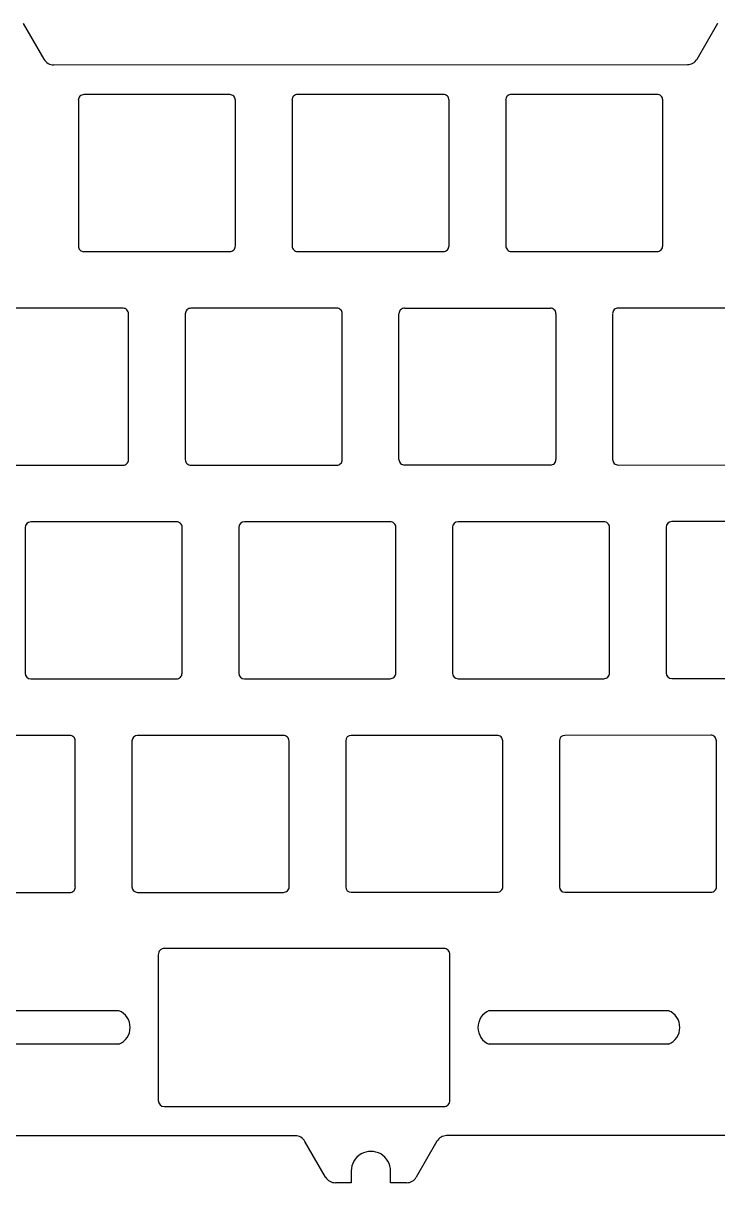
# Model space of a CAD drawing. Extents: x -429 to -143, y -14 to 90.
# Drawn here: x -317.2 to -255.3, y -13.9 to 89.5 of the extents above; entities that cross this region are included whole.
import ezdxf

# ---------------------------------------------------------------- set-up
doc = ezdxf.new("R2010")
doc.units = 0
doc.header["$MEASUREMENT"] = 0
doc.layers.add('PART__FEATURE', color=7, linetype='CONTINUOUS')

msp = doc.modelspace()

# ---------------------------------------------------------------- linework, layer by layer
at = {"layer": 'PART__FEATURE'}
for p, q in [((-317.2, 89.48), (-317.2, 89.48, 1.59)), ((-317.2, 89.48, 1.59), (-315.35, 86.29, 1.59)), ((-317.2, 89.48), (-315.35, 86.29)), ((-317.2, 89.48), (-317.2, 89.48, 1.59)), ((-317.2, 89.48), (-315.35, 86.29)), ((-317.2, 89.48, 1.59), (-315.35, 86.29, 1.59)), ((-257.12, 86.31, 1.59), (-255.28, 89.51, 1.59)), ((-257.12, 86.31), (-255.28, 89.51)), ((-257.12, 86.31), (-255.28, 89.51)), ((-257.12, 86.31, 1.59), (-255.28, 89.51, 1.59)), ((-255.28, 89.51), (-255.28, 89.51, 1.59)), ((-255.28, 89.51), (-255.28, 89.51, 1.59)), ((-315.35, 86.29), (-315.35, 86.29, 1.59)), ((-315.35, 86.29), (-315.35, 86.29, 1.59)), ((-257.12, 86.31), (-257.12, 86.31, 1.59)), ((-257.12, 86.31), (-257.12, 86.31, 1.59)), ((-314.48, 85.79, 1.59), (-257.99, 85.81, 1.59)), ((-314.48, 85.79), (-257.99, 85.81)), ((-314.48, 85.79), (-257.99, 85.81)), ((-314.48, 85.79, 1.59), (-257.99, 85.81, 1.59)), ((-314.48, 85.79), (-314.48, 85.79, 1.59)), ((-314.48, 85.79), (-314.48, 85.79, 1.59)), ((-257.99, 85.81), (-257.99, 85.81, 1.59)), ((-257.99, 85.81), (-257.99, 85.81, 1.59)), ((-298.78, 83.14, 1.59), (-311.78, 83.14, 1.59)), ((-311.78, 83.14), (-311.78, 83.14, 1.59)), ((-298.78, 83.14), (-311.78, 83.14)), ((-311.78, 83.14), (-311.78, 83.14, 1.59)), ((-298.78, 83.14), (-311.78, 83.14)), ((-298.78, 83.14, 1.59), (-311.78, 83.14, 1.59)), ((-298.78, 83.14), (-298.78, 83.14, 1.59)), ((-298.78, 83.14), (-298.78, 83.14, 1.59)), ((-279.73, 83.15, 1.59), (-292.73, 83.14, 1.59)), ((-279.73, 83.15), (-292.73, 83.14)), ((-279.73, 83.15), (-292.73, 83.14)), ((-279.73, 83.15, 1.59), (-292.73, 83.14, 1.59)), ((-292.73, 83.14), (-292.73, 83.14, 1.59)), ((-292.73, 83.14), (-292.73, 83.14, 1.59)), ((-279.73, 83.15), (-279.73, 83.15, 1.59)), ((-279.73, 83.15), (-279.73, 83.15, 1.59)), ((-260.68, 83.16, 1.59), (-273.68, 83.15, 1.59)), ((-260.68, 83.16), (-273.68, 83.15)), ((-260.68, 83.16), (-273.68, 83.15)), ((-260.68, 83.16, 1.59), (-273.68, 83.15, 1.59)), ((-273.68, 83.15), (-273.68, 83.15, 1.59)), ((-273.68, 83.15), (-273.68, 83.15, 1.59)), ((-260.68, 83.16), (-260.68, 83.16, 1.59)), ((-260.68, 83.16), (-260.68, 83.16, 1.59)), ((-312.28, 82.64), (-312.28, 82.64, 1.59)), ((-312.28, 82.64, 1.59), (-312.28, 69.64, 1.59)), ((-312.28, 82.64), (-312.28, 69.64)), ((-312.28, 82.64), (-312.28, 82.64, 1.59)), ((-312.28, 82.64), (-312.28, 69.64)), ((-312.28, 82.64, 1.59), (-312.28, 69.64, 1.59)), ((-298.28, 69.64, 1.59), (-298.28, 82.64, 1.59)), ((-298.28, 82.64), (-298.28, 82.64, 1.59)), ((-298.28, 69.64), (-298.28, 82.64)), ((-298.28, 82.64), (-298.28, 82.64, 1.59)), ((-298.28, 69.64), (-298.28, 82.64)), ((-298.28, 69.64, 1.59), (-298.28, 82.64, 1.59)), ((-293.23, 82.64), (-293.23, 82.64, 1.59)), ((-293.23, 82.64, 1.59), (-293.23, 69.64, 1.59)), ((-293.23, 82.64), (-293.23, 69.64)), ((-293.23, 82.64), (-293.23, 82.64, 1.59)), ((-293.23, 82.64), (-293.23, 69.64)), ((-293.23, 82.64, 1.59), (-293.23, 69.64, 1.59)), ((-279.23, 69.65, 1.59), (-279.23, 82.65, 1.59)), ((-279.23, 82.65), (-279.23, 82.65, 1.59)), ((-279.23, 69.65), (-279.23, 82.65)), ((-279.23, 82.65), (-279.23, 82.65, 1.59)), ((-279.23, 69.65), (-279.23, 82.65)), ((-279.23, 69.65, 1.59), (-279.23, 82.65, 1.59)), ((-274.18, 82.65), (-274.18, 82.65, 1.59)), ((-274.18, 82.65, 1.59), (-274.18, 69.65, 1.59)), ((-274.18, 82.65), (-274.18, 69.65)), ((-274.18, 82.65), (-274.18, 82.65, 1.59)), ((-274.18, 82.65), (-274.18, 69.65)), ((-274.18, 82.65, 1.59), (-274.18, 69.65, 1.59)), ((-260.18, 69.66, 1.59), (-260.18, 82.66, 1.59)), ((-260.18, 82.66), (-260.18, 82.66, 1.59)), ((-260.18, 69.66), (-260.18, 82.66)), ((-260.18, 82.66), (-260.18, 82.66, 1.59)), ((-260.18, 69.66), (-260.18, 82.66)), ((-260.18, 69.66, 1.59), (-260.18, 82.66, 1.59)), ((-312.28, 69.64), (-312.28, 69.64, 1.59)), ((-312.28, 69.64), (-312.28, 69.64, 1.59)), ((-298.28, 69.64), (-298.28, 69.64, 1.59)), ((-298.28, 69.64), (-298.28, 69.64, 1.59)), ((-293.23, 69.64), (-293.23, 69.64, 1.59)), ((-293.23, 69.64), (-293.23, 69.64, 1.59)), ((-279.23, 69.65), (-279.23, 69.65, 1.59)), ((-279.23, 69.65), (-279.23, 69.65, 1.59)), ((-274.18, 69.65), (-274.18, 69.65, 1.59)), ((-274.18, 69.65), (-274.18, 69.65, 1.59)), ((-260.18, 69.66), (-260.18, 69.66, 1.59)), ((-260.18, 69.66), (-260.18, 69.66, 1.59)), ((-311.78, 69.14), (-311.78, 69.14, 1.59)), ((-311.78, 69.14, 1.59), (-298.78, 69.14, 1.59)), ((-311.78, 69.14), (-298.78, 69.14)), ((-311.78, 69.14), (-311.78, 69.14, 1.59)), ((-311.78, 69.14), (-298.78, 69.14)), ((-311.78, 69.14, 1.59), (-298.78, 69.14, 1.59)), ((-298.78, 69.14), (-298.78, 69.14, 1.59)), ((-298.78, 69.14), (-298.78, 69.14, 1.59)), ((-292.73, 69.14, 1.59), (-279.73, 69.15, 1.59)), ((-292.73, 69.14), (-279.73, 69.15)), ((-292.73, 69.14), (-279.73, 69.15)), ((-292.73, 69.14, 1.59), (-279.73, 69.15, 1.59)), ((-292.73, 69.14), (-292.73, 69.14, 1.59)), ((-292.73, 69.14), (-292.73, 69.14, 1.59)), ((-279.73, 69.15), (-279.73, 69.15, 1.59)), ((-279.73, 69.15), (-279.73, 69.15, 1.59)), ((-273.68, 69.15, 1.59), (-260.68, 69.16, 1.59)), ((-273.68, 69.15), (-260.68, 69.16)), ((-273.68, 69.15), (-260.68, 69.16)), ((-273.68, 69.15, 1.59), (-260.68, 69.16, 1.59)), ((-273.68, 69.15), (-273.68, 69.15, 1.59)), ((-273.68, 69.15), (-273.68, 69.15, 1.59)), ((-260.68, 69.16), (-260.68, 69.16, 1.59)), ((-260.68, 69.16), (-260.68, 69.16, 1.59)), ((-308.3, 64.09, 1.59), (-321.3, 64.08, 1.59)), ((-308.3, 64.09), (-321.3, 64.08)), ((-308.3, 64.09), (-321.3, 64.08)), ((-308.3, 64.09, 1.59), (-321.3, 64.08, 1.59)), ((-308.3, 64.09), (-308.3, 64.09, 1.59)), ((-308.3, 64.09), (-308.3, 64.09, 1.59)), ((-307.8, 50.59, 1.59), (-307.8, 63.59, 1.59)), ((-307.8, 63.59), (-307.8, 63.59, 1.59)), ((-307.8, 50.59), (-307.8, 63.59)), ((-307.8, 63.59), (-307.8, 63.59, 1.59)), ((-307.8, 50.59), (-307.8, 63.59)), ((-307.8, 50.59, 1.59), (-307.8, 63.59, 1.59)), ((-302.75, 63.59), (-302.75, 63.59, 1.59)), ((-302.75, 63.59, 1.59), (-302.75, 50.59, 1.59)), ((-302.75, 63.59), (-302.75, 50.59)), ((-302.75, 63.59), (-302.75, 63.59, 1.59)), ((-302.75, 63.59), (-302.75, 50.59)), ((-302.75, 63.59, 1.59), (-302.75, 50.59, 1.59)), ((-289.25, 64.09, 1.59), (-302.25, 64.09, 1.59)), ((-302.25, 64.09), (-302.25, 64.09, 1.59)), ((-289.25, 64.09), (-302.25, 64.09)), ((-302.25, 64.09), (-302.25, 64.09, 1.59)), ((-289.25, 64.09), (-302.25, 64.09)), ((-289.25, 64.09, 1.59), (-302.25, 64.09, 1.59)), ((-289.25, 64.09), (-289.25, 64.09, 1.59)), ((-289.25, 64.09), (-289.25, 64.09, 1.59)), ((-288.75, 50.6, 1.59), (-288.75, 63.6, 1.59)), ((-288.75, 63.6), (-288.75, 63.6, 1.59)), ((-288.75, 50.6), (-288.75, 63.6)), ((-288.75, 63.6), (-288.75, 63.6, 1.59)), ((-288.75, 50.6), (-288.75, 63.6)), ((-288.75, 50.6, 1.59), (-288.75, 63.6, 1.59)), ((-283.7, 50.6, 1.59), (-283.7, 63.6, 1.59)), ((-283.7, 63.6), (-283.7, 63.6, 1.59)), ((-283.7, 50.6), (-283.7, 63.6)), ((-283.7, 63.6), (-283.7, 63.6, 1.59)), ((-283.7, 50.6), (-283.7, 63.6)), ((-283.7, 50.6, 1.59), (-283.7, 63.6, 1.59)), ((-283.2, 64.1), (-283.2, 64.1, 1.59)), ((-283.2, 64.1, 1.59), (-270.2, 64.1, 1.59)), ((-283.2, 64.1), (-270.2, 64.1)), ((-283.2, 64.1), (-283.2, 64.1, 1.59)), ((-283.2, 64.1), (-270.2, 64.1)), ((-283.2, 64.1, 1.59), (-270.2, 64.1, 1.59)), ((-270.2, 64.1), (-270.2, 64.1, 1.59)), ((-270.2, 64.1), (-270.2, 64.1, 1.59)), ((-269.7, 63.6), (-269.7, 63.6, 1.59)), ((-269.7, 63.6, 1.59), (-269.7, 50.6, 1.59)), ((-269.7, 63.6), (-269.7, 50.6)), ((-269.7, 63.6), (-269.7, 63.6, 1.59)), ((-269.7, 63.6), (-269.7, 50.6)), ((-269.7, 63.6, 1.59), (-269.7, 50.6, 1.59)), ((-264.65, 63.6), (-264.65, 63.6, 1.59)), ((-264.65, 63.6, 1.59), (-264.65, 50.6, 1.59)), ((-264.65, 63.6), (-264.65, 50.6)), ((-264.65, 63.6), (-264.65, 63.6, 1.59)), ((-264.65, 63.6), (-264.65, 50.6)), ((-264.65, 63.6, 1.59), (-264.65, 50.6, 1.59)), ((-251.15, 64.11, 1.59), (-264.15, 64.1, 1.59)), ((-251.15, 64.11), (-264.15, 64.1)), ((-251.15, 64.11), (-264.15, 64.1)), ((-251.15, 64.11, 1.59), (-264.15, 64.1, 1.59)), ((-264.15, 64.1), (-264.15, 64.1, 1.59)), ((-264.15, 64.1), (-264.15, 64.1, 1.59)), ((-321.3, 50.08, 1.59), (-308.3, 50.09, 1.59)), ((-321.3, 50.08), (-308.3, 50.09)), ((-321.3, 50.08), (-308.3, 50.09)), ((-321.3, 50.08, 1.59), (-308.3, 50.09, 1.59)), ((-308.3, 50.09), (-308.3, 50.09, 1.59)), ((-308.3, 50.09), (-308.3, 50.09, 1.59)), ((-307.8, 50.59), (-307.8, 50.59, 1.59)), ((-307.8, 50.59), (-307.8, 50.59, 1.59)), ((-302.75, 50.59), (-302.75, 50.59, 1.59)), ((-302.75, 50.59), (-302.75, 50.59, 1.59)), ((-302.25, 50.09), (-302.25, 50.09, 1.59)), ((-302.25, 50.09, 1.59), (-289.25, 50.09, 1.59)), ((-302.25, 50.09), (-289.25, 50.09)), ((-302.25, 50.09), (-302.25, 50.09, 1.59)), ((-302.25, 50.09), (-289.25, 50.09)), ((-302.25, 50.09, 1.59), (-289.25, 50.09, 1.59)), ((-289.25, 50.09), (-289.25, 50.09, 1.59)), ((-289.25, 50.09), (-289.25, 50.09, 1.59)), ((-288.75, 50.6), (-288.75, 50.6, 1.59)), ((-288.75, 50.6), (-288.75, 50.6, 1.59)), ((-283.7, 50.6), (-283.7, 50.6, 1.59)), ((-283.7, 50.6), (-283.7, 50.6, 1.59)), ((-270.2, 50.1, 1.59), (-283.2, 50.1, 1.59)), ((-283.2, 50.1), (-283.2, 50.1, 1.59)), ((-270.2, 50.1), (-283.2, 50.1)), ((-283.2, 50.1), (-283.2, 50.1, 1.59)), ((-270.2, 50.1), (-283.2, 50.1)), ((-270.2, 50.1, 1.59), (-283.2, 50.1, 1.59)), ((-270.2, 50.1), (-270.2, 50.1, 1.59)), ((-270.2, 50.1), (-270.2, 50.1, 1.59)), ((-269.7, 50.6), (-269.7, 50.6, 1.59)), ((-269.7, 50.6), (-269.7, 50.6, 1.59)), ((-264.65, 50.6), (-264.65, 50.6, 1.59)), ((-264.65, 50.6), (-264.65, 50.6, 1.59)), ((-264.15, 50.1, 1.59), (-251.15, 50.11, 1.59)), ((-264.15, 50.1), (-251.15, 50.11)), ((-264.15, 50.1), (-251.15, 50.11)), ((-264.15, 50.1, 1.59), (-251.15, 50.11, 1.59)), ((-264.15, 50.1), (-264.15, 50.1, 1.59)), ((-264.15, 50.1), (-264.15, 50.1, 1.59)), ((-317.03, 44.53), (-317.03, 44.53, 1.59)), ((-317.03, 44.53, 1.59), (-317.03, 31.53, 1.59)), ((-317.03, 44.53), (-317.03, 31.53)), ((-317.03, 44.53), (-317.03, 44.53, 1.59)), ((-317.03, 44.53), (-317.03, 31.53)), ((-317.03, 44.53, 1.59), (-317.03, 31.53, 1.59)), ((-303.53, 45.04, 1.59), (-316.53, 45.03, 1.59)), ((-303.53, 45.04), (-316.53, 45.03)), ((-303.53, 45.04), (-316.53, 45.03)), ((-303.53, 45.04, 1.59), (-316.53, 45.03, 1.59)), ((-316.53, 45.03), (-316.53, 45.03, 1.59)), ((-316.53, 45.03), (-316.53, 45.03, 1.59)), ((-303.53, 45.04), (-303.53, 45.04, 1.59)), ((-303.53, 45.04), (-303.53, 45.04, 1.59)), ((-303.03, 31.54, 1.59), (-303.03, 44.54, 1.59)), ((-303.03, 44.54), (-303.03, 44.54, 1.59)), ((-303.03, 31.54), (-303.03, 44.54)), ((-303.03, 44.54), (-303.03, 44.54, 1.59)), ((-303.03, 31.54), (-303.03, 44.54)), ((-303.03, 31.54, 1.59), (-303.03, 44.54, 1.59)), ((-297.98, 44.54), (-297.98, 44.54, 1.59)), ((-297.98, 44.54, 1.59), (-297.98, 31.54, 1.59)), ((-297.98, 44.54), (-297.98, 31.54)), ((-297.98, 44.54), (-297.98, 44.54, 1.59)), ((-297.98, 44.54), (-297.98, 31.54)), ((-297.98, 44.54, 1.59), (-297.98, 31.54, 1.59)), ((-284.48, 45.05, 1.59), (-297.48, 45.04, 1.59)), ((-284.48, 45.05), (-297.48, 45.04)), ((-284.48, 45.05), (-297.48, 45.04)), ((-284.48, 45.05, 1.59), (-297.48, 45.04, 1.59)), ((-297.48, 45.04), (-297.48, 45.04, 1.59)), ((-297.48, 45.04), (-297.48, 45.04, 1.59)), ((-284.48, 45.05), (-284.48, 45.05, 1.59)), ((-284.48, 45.05), (-284.48, 45.05, 1.59)), ((-283.98, 31.55, 1.59), (-283.98, 44.55, 1.59)), ((-283.98, 44.55), (-283.98, 44.55, 1.59)), ((-283.98, 31.55), (-283.98, 44.55)), ((-283.98, 44.55), (-283.98, 44.55, 1.59)), ((-283.98, 31.55), (-283.98, 44.55)), ((-283.98, 31.55, 1.59), (-283.98, 44.55, 1.59)), ((-278.93, 44.55), (-278.93, 44.55, 1.59)), ((-278.93, 44.55, 1.59), (-278.93, 31.55, 1.59)), ((-278.93, 44.55), (-278.93, 31.55)), ((-278.93, 44.55), (-278.93, 44.55, 1.59)), ((-278.93, 44.55), (-278.93, 31.55)), ((-278.93, 44.55, 1.59), (-278.93, 31.55, 1.59)), ((-265.43, 45.05, 1.59), (-278.43, 45.05, 1.59)), ((-278.43, 45.05), (-278.43, 45.05, 1.59)), ((-265.43, 45.05), (-278.43, 45.05)), ((-278.43, 45.05), (-278.43, 45.05, 1.59)), ((-265.43, 45.05), (-278.43, 45.05)), ((-265.43, 45.05, 1.59), (-278.43, 45.05, 1.59)), ((-265.43, 45.05), (-265.43, 45.05, 1.59)), ((-265.43, 45.05), (-265.43, 45.05, 1.59)), ((-264.93, 31.55, 1.59), (-264.93, 44.55, 1.59)), ((-264.93, 44.55), (-264.93, 44.55, 1.59)), ((-264.93, 31.55), (-264.93, 44.55)), ((-264.93, 44.55), (-264.93, 44.55, 1.59)), ((-264.93, 31.55), (-264.93, 44.55)), ((-264.93, 31.55, 1.59), (-264.93, 44.55, 1.59)), ((-259.88, 44.56), (-259.88, 44.56, 1.59)), ((-259.88, 44.56, 1.59), (-259.88, 31.56, 1.59)), ((-259.88, 44.56), (-259.88, 31.56)), ((-259.88, 44.56), (-259.88, 44.56, 1.59)), ((-259.88, 44.56), (-259.88, 31.56)), ((-259.88, 44.56, 1.59), (-259.88, 31.56, 1.59)), ((-246.38, 45.06, 1.59), (-259.38, 45.06, 1.59)), ((-259.38, 45.06), (-259.38, 45.06, 1.59)), ((-246.38, 45.06), (-259.38, 45.06)), ((-259.38, 45.06), (-259.38, 45.06, 1.59)), ((-246.38, 45.06), (-259.38, 45.06)), ((-246.38, 45.06, 1.59), (-259.38, 45.06, 1.59)), ((-317.03, 31.53), (-317.03, 31.53, 1.59)), ((-317.03, 31.53), (-317.03, 31.53, 1.59)), ((-316.53, 31.03, 1.59), (-303.53, 31.04, 1.59)), ((-316.53, 31.03), (-303.53, 31.04)), ((-316.53, 31.03), (-303.53, 31.04)), ((-316.53, 31.03, 1.59), (-303.53, 31.04, 1.59)), ((-316.53, 31.03), (-316.53, 31.03, 1.59)), ((-316.53, 31.03), (-316.53, 31.03, 1.59)), ((-303.53, 31.04), (-303.53, 31.04, 1.59)), ((-303.53, 31.04), (-303.53, 31.04, 1.59)), ((-303.03, 31.54), (-303.03, 31.54, 1.59)), ((-303.03, 31.54), (-303.03, 31.54, 1.59)), ((-297.98, 31.54), (-297.98, 31.54, 1.59)), ((-297.98, 31.54), (-297.98, 31.54, 1.59)), ((-297.48, 31.04, 1.59), (-284.48, 31.05, 1.59)), ((-297.48, 31.04), (-284.48, 31.05)), ((-297.48, 31.04), (-284.48, 31.05)), ((-297.48, 31.04, 1.59), (-284.48, 31.05, 1.59)), ((-297.48, 31.04), (-297.48, 31.04, 1.59)), ((-297.48, 31.04), (-297.48, 31.04, 1.59)), ((-284.48, 31.05), (-284.48, 31.05, 1.59)), ((-284.48, 31.05), (-284.48, 31.05, 1.59)), ((-283.98, 31.55), (-283.98, 31.55, 1.59)), ((-283.98, 31.55), (-283.98, 31.55, 1.59)), ((-278.93, 31.55), (-278.93, 31.55, 1.59)), ((-278.93, 31.55), (-278.93, 31.55, 1.59)), ((-278.43, 31.05), (-278.43, 31.05, 1.59)), ((-278.43, 31.05, 1.59), (-265.43, 31.05, 1.59)), ((-278.43, 31.05), (-265.43, 31.05)), ((-278.43, 31.05), (-278.43, 31.05, 1.59)), ((-278.43, 31.05), (-265.43, 31.05)), ((-278.43, 31.05, 1.59), (-265.43, 31.05, 1.59)), ((-265.43, 31.05), (-265.43, 31.05, 1.59)), ((-265.43, 31.05), (-265.43, 31.05, 1.59)), ((-264.93, 31.55), (-264.93, 31.55, 1.59)), ((-264.93, 31.55), (-264.93, 31.55, 1.59)), ((-259.88, 31.56), (-259.88, 31.56, 1.59)), ((-259.88, 31.56), (-259.88, 31.56, 1.59)), ((-259.38, 31.06), (-259.38, 31.06, 1.59)), ((-259.38, 31.06, 1.59), (-246.38, 31.06, 1.59)), ((-259.38, 31.06), (-246.38, 31.06)), ((-259.38, 31.06), (-259.38, 31.06, 1.59)), ((-259.38, 31.06), (-246.38, 31.06)), ((-259.38, 31.06, 1.59), (-246.38, 31.06, 1.59)), ((-313.05, 25.99, 1.59), (-326.05, 25.98, 1.59)), ((-313.05, 25.99), (-326.05, 25.98)), ((-313.05, 25.99), (-326.05, 25.98)), ((-313.05, 25.99, 1.59), (-326.05, 25.98, 1.59)), ((-313.05, 25.99), (-313.05, 25.99, 1.59)), ((-313.05, 25.99), (-313.05, 25.99, 1.59)), ((-294, 25.99, 1.59), (-307, 25.99, 1.59)), ((-307, 25.99), (-307, 25.99, 1.59)), ((-294, 25.99), (-307, 25.99)), ((-307, 25.99), (-307, 25.99, 1.59)), ((-294, 25.99), (-307, 25.99)), ((-294, 25.99, 1.59), (-307, 25.99, 1.59)), ((-294, 25.99), (-294, 25.99, 1.59)), ((-294, 25.99), (-294, 25.99, 1.59)), ((-274.95, 26, 1.59), (-287.95, 26, 1.59)), ((-287.95, 26), (-287.95, 26, 1.59)), ((-274.95, 26), (-287.95, 26)), ((-287.95, 26), (-287.95, 26, 1.59)), ((-274.95, 26), (-287.95, 26)), ((-274.95, 26, 1.59), (-287.95, 26, 1.59)), ((-274.95, 26), (-274.95, 26, 1.59)), ((-274.95, 26), (-274.95, 26, 1.59)), ((-255.9, 26.01, 1.59), (-268.9, 26, 1.59)), ((-255.9, 26.01), (-268.9, 26)), ((-255.9, 26.01), (-268.9, 26)), ((-255.9, 26.01, 1.59), (-268.9, 26, 1.59)), ((-268.9, 26), (-268.9, 26, 1.59)), ((-268.9, 26), (-268.9, 26, 1.59)), ((-255.9, 26.01), (-255.9, 26.01, 1.59)), ((-255.9, 26.01), (-255.9, 26.01, 1.59)), ((-312.55, 12.49, 1.59), (-312.55, 25.49, 1.59)), ((-312.55, 25.49), (-312.55, 25.49, 1.59)), ((-312.55, 12.49), (-312.55, 25.49)), ((-312.55, 25.49), (-312.55, 25.49, 1.59)), ((-312.55, 12.49), (-312.55, 25.49)), ((-312.55, 12.49, 1.59), (-312.55, 25.49, 1.59)), ((-307.5, 25.49), (-307.5, 25.49, 1.59)), ((-307.5, 25.49, 1.59), (-307.5, 12.49, 1.59)), ((-307.5, 25.49), (-307.5, 12.49)), ((-307.5, 25.49), (-307.5, 25.49, 1.59)), ((-307.5, 25.49), (-307.5, 12.49)), ((-307.5, 25.49, 1.59), (-307.5, 12.49, 1.59)), ((-293.5, 12.49, 1.59), (-293.5, 25.49, 1.59)), ((-293.5, 25.49), (-293.5, 25.49, 1.59)), ((-293.5, 12.49), (-293.5, 25.49)), ((-293.5, 25.49), (-293.5, 25.49, 1.59)), ((-293.5, 12.49), (-293.5, 25.49)), ((-293.5, 12.49, 1.59), (-293.5, 25.49, 1.59)), ((-288.45, 25.5), (-288.45, 25.5, 1.59)), ((-288.45, 25.5, 1.59), (-288.45, 12.5, 1.59)), ((-288.45, 25.5), (-288.45, 12.5)), ((-288.45, 25.5), (-288.45, 25.5, 1.59)), ((-288.45, 25.5), (-288.45, 12.5)), ((-288.45, 25.5, 1.59), (-288.45, 12.5, 1.59)), ((-274.45, 12.5, 1.59), (-274.45, 25.5, 1.59)), ((-274.45, 25.5), (-274.45, 25.5, 1.59)), ((-274.45, 12.5), (-274.45, 25.5)), ((-274.45, 25.5), (-274.45, 25.5, 1.59)), ((-274.45, 12.5), (-274.45, 25.5)), ((-274.45, 12.5, 1.59), (-274.45, 25.5, 1.59)), ((-269.4, 25.5), (-269.4, 25.5, 1.59)), ((-269.4, 25.5, 1.59), (-269.4, 12.5, 1.59)), ((-269.4, 25.5), (-269.4, 12.5)), ((-269.4, 25.5), (-269.4, 25.5, 1.59)), ((-269.4, 25.5), (-269.4, 12.5)), ((-269.4, 25.5, 1.59), (-269.4, 12.5, 1.59)), ((-255.4, 12.51, 1.59), (-255.4, 25.51, 1.59)), ((-255.4, 25.51), (-255.4, 25.51, 1.59)), ((-255.4, 12.51), (-255.4, 25.51)), ((-255.4, 25.51), (-255.4, 25.51, 1.59)), ((-255.4, 12.51), (-255.4, 25.51)), ((-255.4, 12.51, 1.59), (-255.4, 25.51, 1.59)), ((-312.55, 12.49), (-312.55, 12.49, 1.59)), ((-312.55, 12.49), (-312.55, 12.49, 1.59)), ((-307.5, 12.49), (-307.5, 12.49, 1.59)), ((-307.5, 12.49), (-307.5, 12.49, 1.59)), ((-293.5, 12.49), (-293.5, 12.49, 1.59)), ((-293.5, 12.49), (-293.5, 12.49, 1.59)), ((-288.45, 12.5), (-288.45, 12.5, 1.59)), ((-288.45, 12.5), (-288.45, 12.5, 1.59)), ((-274.45, 12.5), (-274.45, 12.5, 1.59)), ((-274.45, 12.5), (-274.45, 12.5, 1.59)), ((-269.4, 12.5), (-269.4, 12.5, 1.59)), ((-269.4, 12.5), (-269.4, 12.5, 1.59)), ((-255.4, 12.51), (-255.4, 12.51, 1.59)), ((-255.4, 12.51), (-255.4, 12.51, 1.59)), ((-326.05, 11.98, 1.59), (-313.05, 11.99, 1.59)), ((-326.05, 11.98), (-313.05, 11.99)), ((-326.05, 11.98), (-313.05, 11.99)), ((-326.05, 11.98, 1.59), (-313.05, 11.99, 1.59)), ((-313.05, 11.99), (-313.05, 11.99, 1.59)), ((-313.05, 11.99), (-313.05, 11.99, 1.59)), ((-307, 11.99), (-307, 11.99, 1.59)), ((-307, 11.99, 1.59), (-294, 11.99, 1.59)), ((-307, 11.99), (-294, 11.99)), ((-307, 11.99), (-307, 11.99, 1.59)), ((-307, 11.99), (-294, 11.99)), ((-307, 11.99, 1.59), (-294, 11.99, 1.59)), ((-294, 11.99), (-294, 11.99, 1.59)), ((-294, 11.99), (-294, 11.99, 1.59)), ((-287.95, 12), (-287.95, 12, 1.59)), ((-287.95, 12, 1.59), (-274.95, 12, 1.59)), ((-287.95, 12), (-274.95, 12)), ((-287.95, 12), (-287.95, 12, 1.59)), ((-287.95, 12), (-274.95, 12)), ((-287.95, 12, 1.59), (-274.95, 12, 1.59)), ((-274.95, 12), (-274.95, 12, 1.59)), ((-274.95, 12), (-274.95, 12, 1.59)), ((-268.9, 12, 1.59), (-255.9, 12.01, 1.59)), ((-268.9, 12), (-255.9, 12.01)), ((-268.9, 12), (-255.9, 12.01)), ((-268.9, 12, 1.59), (-255.9, 12.01, 1.59)), ((-268.9, 12), (-268.9, 12, 1.59)), ((-268.9, 12), (-268.9, 12, 1.59)), ((-255.9, 12.01), (-255.9, 12.01, 1.59)), ((-255.9, 12.01), (-255.9, 12.01, 1.59)), ((-305.16, 6.44), (-305.16, 6.44, 1.59)), ((-305.16, 6.44), (-305.16, 6.44, 1.59)), ((-305.16, 6.44, 1.59), (-305.16, -6.56, 1.59)), ((-305.16, 6.44), (-305.16, -6.56)), ((-305.16, 6.44), (-305.16, -6.56)), ((-305.16, 6.44, 1.59), (-305.16, -6.56, 1.59)), ((-279.71, 7), (-304.61, 6.99)), ((-279.71, 7), (-304.61, 6.99)), ((-304.61, 6.99), (-304.61, 6.99, 1.59)), ((-304.61, 6.99), (-304.61, 6.99, 1.59)), ((-279.71, 7, 1.59), (-301.26, 6.99, 1.59)), ((-279.71, 7, 1.59), (-301.26, 6.99, 1.59)), ((-279.71, 7), (-279.71, 7, 1.59)), ((-279.71, 7), (-279.71, 7, 1.59)), ((-279.15, -6.55, 1.59), (-279.15, 6.45, 1.59)), ((-279.15, 6.45), (-279.15, 6.45, 1.59)), ((-279.15, -6.55), (-279.15, 6.45)), ((-279.15, 6.45), (-279.15, 6.45, 1.59)), ((-279.15, -6.55), (-279.15, 6.45)), ((-279.15, -6.55, 1.59), (-279.15, 6.45, 1.59)), ((-324.66, 1.45), (-308.66, 1.45)), ((-275.65, 1.45), (-259.65, 1.45)), ((-308.66, -1.55), (-324.66, -1.55)), ((-259.65, -1.55), (-275.65, -1.55)), ((-305.16, -6.56), (-305.16, -6.56, 1.59)), ((-305.16, -6.56), (-305.16, -6.56, 1.59)), ((-305.16, -6.56), (-305.16, -6.56, 1.59)), ((-305.16, -6.56), (-305.16, -6.56, 1.59)), ((-304.61, -7.11, 1.59), (-279.7, -7.1, 1.59)), ((-304.61, -7.11), (-279.7, -7.1)), ((-304.61, -7.11), (-279.7, -7.1)), ((-304.61, -7.11, 1.59), (-279.7, -7.1, 1.59)), ((-304.61, -7.11), (-304.61, -7.11, 1.59)), ((-304.61, -7.11), (-304.61, -7.11, 1.59)), ((-279.7, -7.1), (-279.7, -7.1, 1.59)), ((-279.7, -7.1), (-279.7, -7.1, 1.59)), ((-279.15, -6.55), (-279.15, -6.55, 1.59)), ((-279.15, -6.55), (-279.15, -6.55, 1.59)), ((-292.95, -9.71, 1.59), (-402.95, -9.75, 1.59)), ((-292.95, -9.71), (-402.95, -9.75)), ((-292.95, -9.71), (-402.95, -9.75)), ((-292.95, -9.71, 1.59), (-402.95, -9.75, 1.59)), ((-292.95, -9.71), (-292.95, -9.71, 1.59)), ((-292.95, -9.71), (-292.95, -9.71, 1.59)), ((-290.24, -13.41, 1.59), (-292.08, -10.21, 1.59)), ((-292.08, -10.21), (-292.08, -10.21, 1.59)), ((-290.24, -13.41), (-292.08, -10.21)), ((-292.08, -10.21), (-292.08, -10.21, 1.59)), ((-290.24, -13.41), (-292.08, -10.21)), ((-290.24, -13.41, 1.59), (-292.08, -10.21, 1.59)), ((-280.31, -10.2, 1.59), (-282.16, -13.4, 1.59)), ((-280.31, -10.2), (-282.16, -13.4)), ((-280.31, -10.2), (-282.16, -13.4)), ((-280.31, -10.2, 1.59), (-282.16, -13.4, 1.59)), ((-280.31, -10.2), (-280.31, -10.2, 1.59)), ((-280.31, -10.2), (-280.31, -10.2, 1.59)), ((-169.45, -9.66, 1.59), (-279.45, -9.7, 1.59)), ((-169.45, -9.66), (-279.45, -9.7)), ((-169.45, -9.66), (-279.45, -9.7)), ((-169.45, -9.66, 1.59), (-279.45, -9.7, 1.59)), ((-279.45, -9.7), (-279.45, -9.7, 1.59)), ((-279.45, -9.7), (-279.45, -9.7, 1.59)), ((-290.24, -13.41), (-290.24, -13.41, 1.59)), ((-290.24, -13.41), (-290.24, -13.41, 1.59)), ((-287.95, -12.85), (-287.95, -12.85, 1.59)), ((-287.95, -12.85), (-287.95, -12.85, 1.59)), ((-287.95, -12.85, 1.59), (-287.95, -13.9, 1.59)), ((-287.95, -12.85), (-287.95, -13.9)), ((-287.95, -12.85), (-287.95, -13.9)), ((-287.95, -12.85, 1.59), (-287.95, -13.9, 1.59)), ((-284.45, -13.9, 1.59), (-284.45, -12.85, 1.59)), ((-284.45, -12.85), (-284.45, -12.85, 1.59)), ((-284.45, -13.9), (-284.45, -12.85)), ((-284.45, -12.85), (-284.45, -12.85, 1.59)), ((-284.45, -13.9), (-284.45, -12.85)), ((-284.45, -13.9, 1.59), (-284.45, -12.85, 1.59)), ((-282.16, -13.4), (-282.16, -13.4, 1.59)), ((-282.16, -13.4), (-282.16, -13.4, 1.59)), ((-287.95, -13.9, 1.59), (-289.37, -13.91, 1.59)), ((-287.95, -13.9), (-289.37, -13.91)), ((-287.95, -13.9), (-289.37, -13.91)), ((-287.95, -13.9, 1.59), (-289.37, -13.91, 1.59)), ((-289.37, -13.91), (-289.37, -13.91, 1.59)), ((-289.37, -13.91), (-289.37, -13.91, 1.59)), ((-287.95, -13.9), (-287.95, -13.9, 1.59)), ((-287.95, -13.9), (-287.95, -13.9, 1.59)), ((-283.02, -13.9, 1.59), (-284.45, -13.9, 1.59)), ((-284.45, -13.9), (-284.45, -13.9, 1.59)), ((-283.02, -13.9), (-284.45, -13.9)), ((-284.45, -13.9), (-284.45, -13.9, 1.59)), ((-283.02, -13.9), (-284.45, -13.9)), ((-283.02, -13.9, 1.59), (-284.45, -13.9, 1.59)), ((-283.02, -13.9), (-283.02, -13.9, 1.59)), ((-283.02, -13.9), (-283.02, -13.9, 1.59))]:
    msp.add_line(p, q, dxfattribs=at)
for centre, radius, start, end in [((-314.48, 86.79, 1.59), 1, 210.0242, 270.0176), ((-314.48, 86.79), 1, 210.0242, 270.0176), ((-314.48, 86.79), 1, 210.0242, 270.0176), ((-314.48, 86.79, 1.59), 1, 210.0242, 270.0176), ((-257.99, 86.81, 1.59), 1, 270.0256, 330.0186), ((-257.99, 86.81), 1, 270.0256, 330.0186), ((-257.99, 86.81), 1, 270.0256, 330.0186), ((-257.99, 86.81, 1.59), 1, 270.0256, 330.0186), ((-311.79, 82.64, 1.59), 0.498, 89.8462, 180.197), ((-311.79, 82.64), 0.498, 89.8462, 180.197), ((-311.79, 82.64), 0.498, 89.8462, 180.197), ((-311.79, 82.64, 1.59), 0.498, 89.8462, 180.197), ((-298.78, 82.64, 1.59), 0.498, 359.8466, 90.197), ((-298.78, 82.64), 0.498, 359.8466, 90.197), ((-298.78, 82.64), 0.498, 359.8466, 90.197), ((-298.78, 82.64, 1.59), 0.498, 359.8466, 90.197), ((-292.74, 82.65, 1.59), 0.498, 89.8462, 180.197), ((-292.74, 82.65), 0.498, 89.8462, 180.197), ((-292.74, 82.65), 0.498, 89.8462, 180.197), ((-292.74, 82.65, 1.59), 0.498, 89.8462, 180.197), ((-279.73, 82.65, 1.59), 0.498, 359.8466, 90.197), ((-279.73, 82.65), 0.498, 359.8466, 90.197), ((-279.73, 82.65), 0.498, 359.8466, 90.197), ((-279.73, 82.65, 1.59), 0.498, 359.8466, 90.197), ((-273.69, 82.65, 1.59), 0.498, 89.8462, 180.197), ((-273.69, 82.65), 0.498, 89.8462, 180.197), ((-273.69, 82.65), 0.498, 89.8462, 180.197), ((-273.69, 82.65, 1.59), 0.498, 89.8462, 180.197), ((-260.68, 82.66, 1.59), 0.498, 359.8466, 90.197), ((-260.68, 82.66), 0.498, 359.8466, 90.197), ((-260.68, 82.66), 0.498, 359.8466, 90.197), ((-260.68, 82.66, 1.59), 0.498, 359.8466, 90.197), ((-311.78, 69.63, 1.59), 0.498, 179.8477, 270.1955), ((-311.78, 69.63), 0.498, 179.8477, 270.1955), ((-311.78, 69.63), 0.498, 179.8477, 270.1955), ((-311.78, 69.63, 1.59), 0.498, 179.8477, 270.1955), ((-298.78, 69.64, 1.59), 0.498, 269.8477, 0.1956), ((-298.78, 69.64), 0.498, 269.8477, 0.1956), ((-298.78, 69.64), 0.498, 269.8477, 0.1956), ((-298.78, 69.64, 1.59), 0.498, 269.8477, 0.1956), ((-292.73, 69.64, 1.59), 0.498, 179.8477, 270.1955), ((-292.73, 69.64), 0.498, 179.8477, 270.1955), ((-292.73, 69.64), 0.498, 179.8477, 270.1955), ((-292.73, 69.64, 1.59), 0.498, 179.8477, 270.1955), ((-279.73, 69.65, 1.59), 0.498, 269.8477, 0.1956), ((-279.73, 69.65), 0.498, 269.8477, 0.1956), ((-279.73, 69.65), 0.498, 269.8477, 0.1956), ((-279.73, 69.65, 1.59), 0.498, 269.8477, 0.1956), ((-273.68, 69.65, 1.59), 0.498, 179.8477, 270.1955), ((-273.68, 69.65), 0.498, 179.8477, 270.1955), ((-273.68, 69.65), 0.498, 179.8477, 270.1955), ((-273.68, 69.65, 1.59), 0.498, 179.8477, 270.1955), ((-260.68, 69.65, 1.59), 0.498, 269.8477, 0.1956), ((-260.68, 69.65), 0.498, 269.8477, 0.1956), ((-260.68, 69.65), 0.498, 269.8477, 0.1956), ((-260.68, 69.65, 1.59), 0.498, 269.8477, 0.1956), ((-308.3, 63.59, 1.59), 0.498, 359.8476, 90.1955), ((-308.3, 63.59), 0.498, 359.8476, 90.1955), ((-308.3, 63.59), 0.498, 359.8476, 90.1955), ((-308.3, 63.59, 1.59), 0.498, 359.8476, 90.1955), ((-302.25, 63.59, 1.59), 0.498, 89.8477, 180.1955), ((-302.25, 63.59), 0.498, 89.8477, 180.1955), ((-302.25, 63.59), 0.498, 89.8477, 180.1955), ((-302.25, 63.59, 1.59), 0.498, 89.8477, 180.1955), ((-289.25, 63.6, 1.59), 0.498, 359.8476, 90.1955), ((-289.25, 63.6), 0.498, 359.8476, 90.1955), ((-289.25, 63.6), 0.498, 359.8476, 90.1955), ((-289.25, 63.6, 1.59), 0.498, 359.8476, 90.1955), ((-283.2, 63.6), 0.498, 89.8477, 180.1955), ((-283.2, 63.6, 1.59), 0.498, 89.8477, 180.1955), ((-283.2, 63.6), 0.498, 89.8477, 180.1955), ((-283.2, 63.6, 1.59), 0.498, 89.8477, 180.1955), ((-270.2, 63.6), 0.498, 359.8476, 90.1955), ((-270.2, 63.6, 1.59), 0.498, 359.8476, 90.1955), ((-270.2, 63.6), 0.498, 359.8476, 90.1955), ((-270.2, 63.6, 1.59), 0.498, 359.8476, 90.1955), ((-264.15, 63.61, 1.59), 0.498, 89.8477, 180.1955), ((-264.15, 63.61), 0.498, 89.8477, 180.1955), ((-264.15, 63.61), 0.498, 89.8477, 180.1955), ((-264.15, 63.61, 1.59), 0.498, 89.8477, 180.1955), ((-308.3, 50.59, 1.59), 0.498, 269.8469, 0.1966), ((-308.3, 50.59), 0.498, 269.8469, 0.1966), ((-308.3, 50.59), 0.498, 269.8469, 0.1966), ((-308.3, 50.59, 1.59), 0.498, 269.8469, 0.1966), ((-302.25, 50.59, 1.59), 0.498, 179.8469, 270.1963), ((-302.25, 50.59), 0.498, 179.8469, 270.1963), ((-302.25, 50.59), 0.498, 179.8469, 270.1963), ((-302.25, 50.59, 1.59), 0.498, 179.8469, 270.1963), ((-289.25, 50.59, 1.59), 0.498, 269.8469, 0.1966), ((-289.25, 50.59), 0.498, 269.8469, 0.1966), ((-289.25, 50.59), 0.498, 269.8469, 0.1966), ((-289.25, 50.59, 1.59), 0.498, 269.8469, 0.1966), ((-283.2, 50.6), 0.498, 179.8469, 270.1963), ((-283.2, 50.6, 1.59), 0.498, 179.8469, 270.1963), ((-283.2, 50.6), 0.498, 179.8469, 270.1963), ((-283.2, 50.6, 1.59), 0.498, 179.8469, 270.1963), ((-270.2, 50.6), 0.498, 269.8469, 0.1966), ((-270.2, 50.6, 1.59), 0.498, 269.8469, 0.1966), ((-270.2, 50.6), 0.498, 269.8469, 0.1966), ((-270.2, 50.6, 1.59), 0.498, 269.8469, 0.1966), ((-264.15, 50.6, 1.59), 0.498, 179.8469, 270.1963), ((-264.15, 50.6), 0.498, 179.8469, 270.1963), ((-264.15, 50.6), 0.498, 179.8469, 270.1963), ((-264.15, 50.6, 1.59), 0.498, 179.8469, 270.1963), ((-316.53, 44.53, 1.59), 0.5, 90.0422, 180.001), ((-316.53, 44.53), 0.5, 90.0422, 180.001), ((-316.53, 44.53), 0.5, 90.0422, 180.001), ((-316.53, 44.53, 1.59), 0.5, 90.0422, 180.001), ((-303.53, 44.54, 1.59), 0.5, 0.0426, 90.1154), ((-303.53, 44.54), 0.5, 0.0426, 90.1154), ((-303.53, 44.54), 0.5, 0.0426, 90.1154), ((-303.53, 44.54, 1.59), 0.5, 0.0426, 90.1154), ((-297.48, 44.54, 1.59), 0.5, 90.0422, 180.001), ((-297.48, 44.54), 0.5, 90.0422, 180.001), ((-297.48, 44.54), 0.5, 90.0422, 180.001), ((-297.48, 44.54, 1.59), 0.5, 90.0422, 180.001), ((-284.48, 44.55, 1.59), 0.5, 0.0426, 90.1153), ((-284.48, 44.55), 0.5, 0.0426, 90.1153), ((-284.48, 44.55), 0.5, 0.0426, 90.1153), ((-284.48, 44.55, 1.59), 0.5, 0.0426, 90.1153), ((-278.43, 44.55, 1.59), 0.5, 90.0423, 180.0009), ((-278.43, 44.55), 0.5, 90.0423, 180.0009), ((-278.43, 44.55), 0.5, 90.0423, 180.0009), ((-278.43, 44.55, 1.59), 0.5, 90.0423, 180.0009), ((-265.43, 44.55, 1.59), 0.5, 0.0426, 90.1154), ((-265.43, 44.55), 0.5, 0.0426, 90.1154), ((-265.43, 44.55), 0.5, 0.0426, 90.1154), ((-265.43, 44.55, 1.59), 0.5, 0.0426, 90.1154), ((-259.38, 44.56, 1.59), 0.5, 90.0422, 180.001), ((-259.38, 44.56), 0.5, 90.0422, 180.001), ((-259.38, 44.56), 0.5, 90.0422, 180.001), ((-259.38, 44.56, 1.59), 0.5, 90.0422, 180.001), ((-316.53, 31.53, 1.59), 0.5, 180.0422, 270.001), ((-316.53, 31.53), 0.5, 180.0422, 270.001), ((-316.53, 31.53), 0.5, 180.0422, 270.001), ((-316.53, 31.53, 1.59), 0.5, 180.0422, 270.001), ((-303.53, 31.54, 1.59), 0.498, 269.8469, 0.1966), ((-303.53, 31.54), 0.498, 269.8469, 0.1966), ((-303.53, 31.54), 0.498, 269.8469, 0.1966), ((-303.53, 31.54, 1.59), 0.498, 269.8469, 0.1966), ((-297.48, 31.54, 1.59), 0.5, 180.0422, 270.001), ((-297.48, 31.54), 0.5, 180.0422, 270.001), ((-297.48, 31.54), 0.5, 180.0422, 270.001), ((-297.48, 31.54, 1.59), 0.5, 180.0422, 270.001), ((-284.48, 31.55, 1.59), 0.498, 269.8469, 0.1966), ((-284.48, 31.55), 0.498, 269.8469, 0.1966), ((-284.48, 31.55), 0.498, 269.8469, 0.1966), ((-284.48, 31.55, 1.59), 0.498, 269.8469, 0.1966), ((-278.43, 31.55, 1.59), 0.5, 180.0423, 270.0009), ((-278.43, 31.55), 0.5, 180.0423, 270.0009), ((-278.43, 31.55), 0.5, 180.0423, 270.0009), ((-278.43, 31.55, 1.59), 0.5, 180.0423, 270.0009), ((-265.43, 31.55, 1.59), 0.498, 269.8469, 0.1966), ((-265.43, 31.55), 0.498, 269.8469, 0.1966), ((-265.43, 31.55), 0.498, 269.8469, 0.1966), ((-265.43, 31.55, 1.59), 0.498, 269.8469, 0.1966), ((-259.38, 31.56, 1.59), 0.5, 180.0422, 270.001), ((-259.38, 31.56), 0.5, 180.0422, 270.001), ((-259.38, 31.56), 0.5, 180.0422, 270.001), ((-259.38, 31.56, 1.59), 0.5, 180.0422, 270.001), ((-313.05, 25.49, 1.59), 0.5, 0.0426, 90.1154), ((-313.05, 25.49), 0.5, 0.0426, 90.1154), ((-313.05, 25.49), 0.5, 0.0426, 90.1154), ((-313.05, 25.49, 1.59), 0.5, 0.0426, 90.1154), ((-307, 25.49, 1.59), 0.5, 90.0422, 180.001), ((-307, 25.49), 0.5, 90.0422, 180.001), ((-307, 25.49), 0.5, 90.0422, 180.001), ((-307, 25.49, 1.59), 0.5, 90.0422, 180.001), ((-294, 25.49, 1.59), 0.5, 0.0426, 90.1153), ((-294, 25.49), 0.5, 0.0426, 90.1153), ((-294, 25.49), 0.5, 0.0426, 90.1153), ((-294, 25.49, 1.59), 0.5, 0.0426, 90.1153), ((-287.95, 25.5, 1.59), 0.5, 90.0423, 180.0009), ((-287.95, 25.5), 0.5, 90.0423, 180.0009), ((-287.95, 25.5), 0.5, 90.0423, 180.0009), ((-287.95, 25.5, 1.59), 0.5, 90.0423, 180.0009), ((-274.95, 25.5, 1.59), 0.5, 0.0426, 90.1154), ((-274.95, 25.5), 0.5, 0.0426, 90.1154), ((-274.95, 25.5), 0.5, 0.0426, 90.1154), ((-274.95, 25.5, 1.59), 0.5, 0.0426, 90.1154), ((-268.9, 25.5, 1.59), 0.5, 90.0422, 180.001), ((-268.9, 25.5), 0.5, 90.0422, 180.001), ((-268.9, 25.5), 0.5, 90.0422, 180.001), ((-268.9, 25.5, 1.59), 0.5, 90.0422, 180.001), ((-255.9, 25.51, 1.59), 0.5, 0.0426, 90.1154), ((-255.9, 25.51), 0.5, 0.0426, 90.1154), ((-255.9, 25.51), 0.5, 0.0426, 90.1154), ((-255.9, 25.51, 1.59), 0.5, 0.0426, 90.1154), ((-313.04, 12.48, 1.59), 0.498, 269.8469, 0.1966), ((-313.04, 12.48), 0.498, 269.8469, 0.1966), ((-313.04, 12.48), 0.498, 269.8469, 0.1966), ((-313.04, 12.48, 1.59), 0.498, 269.8469, 0.1966), ((-307, 12.49, 1.59), 0.5, 180.0422, 270.001), ((-307, 12.49), 0.5, 180.0422, 270.001), ((-307, 12.49), 0.5, 180.0422, 270.001), ((-307, 12.49, 1.59), 0.5, 180.0422, 270.001), ((-293.99, 12.49, 1.59), 0.498, 269.8469, 0.1966), ((-293.99, 12.49), 0.498, 269.8469, 0.1966), ((-293.99, 12.49), 0.498, 269.8469, 0.1966), ((-293.99, 12.49, 1.59), 0.498, 269.8469, 0.1966), ((-287.95, 12.5, 1.59), 0.5, 180.0423, 270.0009), ((-287.95, 12.5), 0.5, 180.0423, 270.0009), ((-287.95, 12.5), 0.5, 180.0423, 270.0009), ((-287.95, 12.5, 1.59), 0.5, 180.0423, 270.0009), ((-274.94, 12.5, 1.59), 0.498, 269.8469, 0.1966), ((-274.94, 12.5), 0.498, 269.8469, 0.1966), ((-274.94, 12.5), 0.498, 269.8469, 0.1966), ((-274.94, 12.5, 1.59), 0.498, 269.8469, 0.1966), ((-268.9, 12.5, 1.59), 0.5, 180.0422, 270.001), ((-268.9, 12.5), 0.5, 180.0422, 270.001), ((-268.9, 12.5), 0.5, 180.0422, 270.001), ((-268.9, 12.5, 1.59), 0.5, 180.0422, 270.001), ((-255.89, 12.51, 1.59), 0.498, 269.8469, 0.1966), ((-255.89, 12.51), 0.498, 269.8469, 0.1966), ((-255.89, 12.51), 0.498, 269.8469, 0.1966), ((-255.89, 12.51, 1.59), 0.498, 269.8469, 0.1966), ((-304.61, 6.44, 1.59), 0.55, 89.9891, 180.0541), ((-304.61, 6.44), 0.55, 89.9891, 180.0541), ((-304.61, 6.44), 0.55, 89.9891, 180.0541), ((-304.61, 6.44, 1.59), 0.55, 89.9891, 180.0541), ((-279.7, 6.45, 1.59), 0.55, 359.9896, 90.158), ((-279.7, 6.45), 0.55, 359.9896, 90.158), ((-279.7, 6.45), 0.55, 359.9896, 90.158), ((-279.7, 6.45, 1.59), 0.55, 359.9896, 90.158), ((-309.28, -0.05), 1.62, 292.6199, 67.3801), ((-275.03, -0.05), 1.63, 112.6199, 247.3801), ((-260.28, -0.05), 1.62, 292.6199, 67.3801), ((-304.61, -6.56, 1.59), 0.551, 180.1669, 269.9804), ((-304.61, -6.56), 0.551, 180.1669, 269.9804), ((-304.61, -6.56), 0.551, 180.1669, 269.9804), ((-304.61, -6.56, 1.59), 0.551, 180.1669, 269.9804), ((-279.7, -6.55, 1.59), 0.55, 269.9892, 0.0536), ((-279.7, -6.55), 0.55, 269.9892, 0.0536), ((-279.7, -6.55), 0.55, 269.9892, 0.0536), ((-279.7, -6.55, 1.59), 0.55, 269.9892, 0.0536), ((-292.95, -10.71, 1.59), 1, 30.0236, 90.018), ((-292.95, -10.71), 1, 30.0236, 90.018), ((-292.95, -10.71), 1, 30.0236, 90.018), ((-292.95, -10.71, 1.59), 1, 30.0236, 90.018), ((-279.45, -10.7, 1.59), 1, 90.0252, 150.0195), ((-279.45, -10.7), 1, 90.0252, 150.0195), ((-279.45, -10.7), 1, 90.0252, 150.0195), ((-279.45, -10.7, 1.59), 1, 90.0252, 150.0195), ((-286.2, -12.85, 1.59), 1.75, 0.0216, 180.0216), ((-286.2, -12.85), 1.75, 0.0216, 180.0216), ((-286.2, -12.85), 1.75, 0.0216, 180.0216), ((-286.2, -12.85, 1.59), 1.75, 0.0216, 180.0216), ((-289.37, -12.9), 1, 210.0237, 270.018), ((-289.37, -12.9, 1.59), 1, 210.0237, 270.018), ((-289.37, -12.9), 1, 210.0237, 270.018), ((-289.37, -12.9, 1.59), 1, 210.0237, 270.018), ((-283.02, -12.9), 1, 270.0252, 330.0196), ((-283.02, -12.9, 1.59), 1, 270.0252, 330.0196), ((-283.02, -12.9), 1, 270.0252, 330.0196), ((-283.02, -12.9, 1.59), 1, 270.0252, 330.0196)]:
    msp.add_arc(centre, radius, start, end, dxfattribs=at)

doc.saveas('drawing.dxf')
